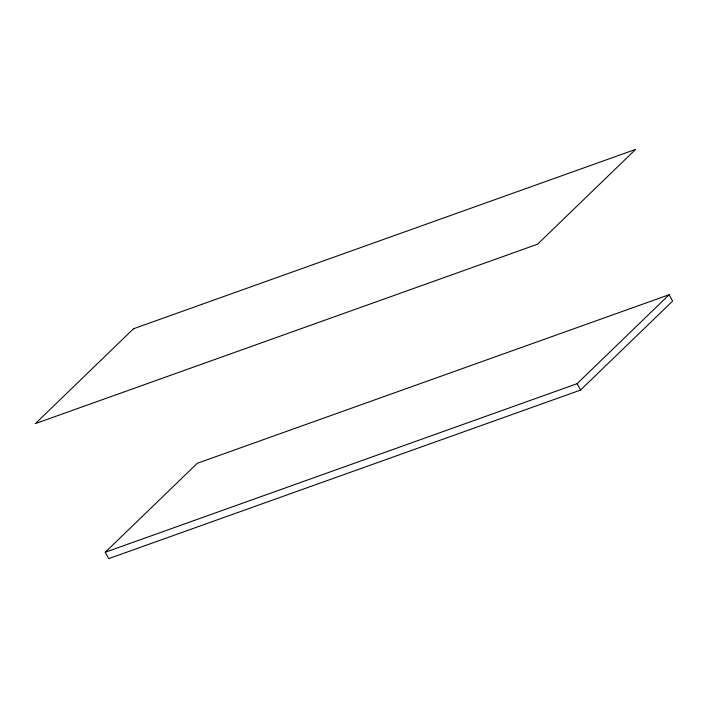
<?xml version="1.0" encoding="UTF-8"?>
<svg xmlns="http://www.w3.org/2000/svg" width="708" height="708" viewBox="0 0 708 708"><rect width="100%" height="100%" fill="white"/><g stroke="black" fill="none" stroke-linecap="round" stroke-linejoin="round"><path stroke-width="1.06" d="M105.253 552.258L197.293 463.28L669.14 294.714L672.6 301.095L580.569 390.064L108.713 558.63L105.253 552.258L577.1 383.692L669.14 294.714M577.1 383.692L580.569 390.064M133.502 328.76L35.4 423.596L537.558 244.207L635.651 149.37L133.502 328.76"/></g></svg>
